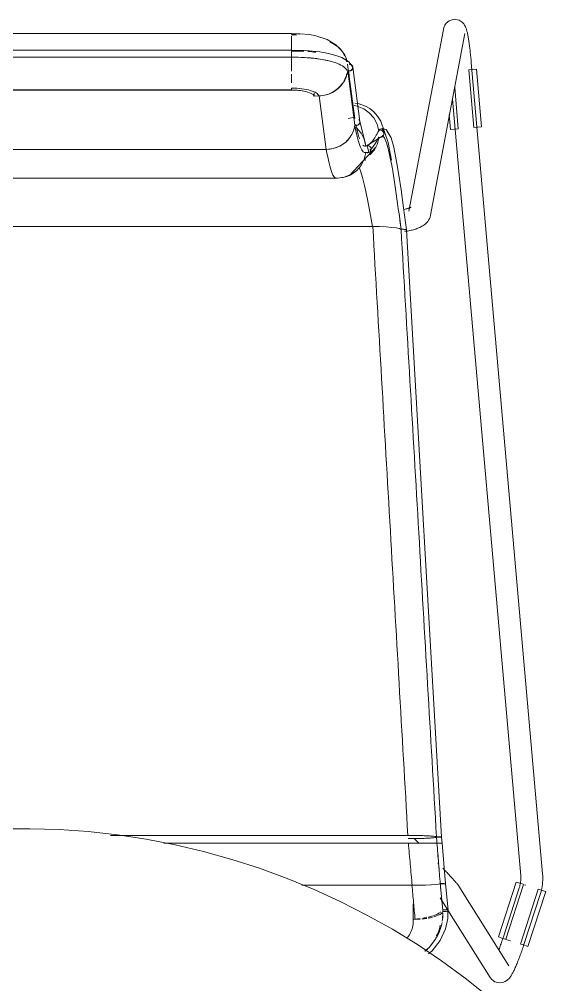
# Model space of a CAD drawing. Header units: millimetres. Extents: x 79795 to 317870, y -36033 to 97293.
# Drawn here: x 158984 to 159271, y 12620 to 13148 of the extents above; entities that cross this region are included whole.
import ezdxf

# ---------------------------------------------------------------- set-up
doc = ezdxf.new("R2010")
doc.units = ezdxf.units.MM
doc.header["$MEASUREMENT"] = 0
doc.layers.add('I-FURN', color=8, linetype='CONTINUOUS', lineweight=9)

msp = doc.modelspace()

# ---------------------------------------------------------------- linework, layer by layer
at = {"layer": 'I-FURN'}
for p, q in [((159218.56, 13147.02), (159221.31, 13147.86)), ((159221.31, 13147.86), (159224.07, 13147.37)), ((159224.07, 13147.37), (159225.73, 13146.33)), ((159215.43, 13142.27), (159196.61, 13042.97)), ((159215.51, 13142.68), (159215.43, 13142.27)), ((159215.65, 13143.2), (159215.51, 13142.68)), ((159215.86, 13143.82), (159215.65, 13143.2)), ((159216.24, 13144.62), (159215.86, 13143.82)), ((159216.99, 13145.7), (159216.24, 13144.62)), ((159218.56, 13147.02), (159216.99, 13145.7)), ((159225.73, 13146.33), (159226.58, 13145.42)), ((159226.58, 13145.42), (159227.06, 13144.72)), ((159227.06, 13144.72), (159227.37, 13144.16)), ((159227.37, 13144.16), (159227.58, 13143.69)), ((159227.58, 13143.69), (159227.75, 13143.26)), ((159227.75, 13143.26), (159227.89, 13142.85)), ((159227.89, 13142.85), (159228.02, 13142.46)), ((159228.02, 13142.46), (159228.13, 13142.06)), ((159228.13, 13142.06), (159228.24, 13141.66)), ((159132.52, 13140.08), (158837.67, 13140.08)), ((159137.04, 13140), (159132.52, 13140.08)), ((159132.52, 13139.91), (159132.52, 13140.08)), ((159132.52, 13140.06), (159132.52, 13139.78)), ((159132.52, 13138.59), (159132.52, 13136.84)), ((159142.25, 13139.48), (159137.04, 13140)), ((159145.74, 13138.83), (159142.25, 13139.48)), ((159151.89, 13136.81), (159145.74, 13138.83)), ((159156.61, 13133.94), (159151.89, 13136.81)), ((159208.4, 13040.74), (159227.22, 13140.03)), ((159228.24, 13141.66), (159228.34, 13141.25)), ((159228.34, 13141.25), (159228.44, 13140.82)), ((159228.44, 13140.82), (159228.54, 13140.38)), ((159228.54, 13140.38), (159228.64, 13139.92)), ((159228.64, 13139.92), (159228.73, 13139.44)), ((159228.73, 13139.44), (159228.83, 13138.94)), ((159228.83, 13138.94), (159228.92, 13138.43)), ((159228.92, 13138.43), (159229.02, 13137.9)), ((159229.02, 13137.9), (159229.11, 13137.35)), ((159229.11, 13137.35), (159229.2, 13136.78)), ((159229.2, 13136.78), (159229.29, 13136.19)), ((159132.52, 13136.56), (159132.52, 13133.98)), ((159132.52, 13130.8), (159132.52, 13133.82)), ((159132.52, 13133.81), (159132.52, 13130.8)), ((159158.59, 13132.1), (159156.61, 13133.94)), ((159160.26, 13130.03), (159158.59, 13132.1)), ((159229.29, 13136.19), (159229.39, 13135.59)), ((159229.39, 13135.59), (159229.48, 13134.97)), ((159229.48, 13134.97), (159229.57, 13134.33)), ((159229.57, 13134.33), (159229.65, 13133.69)), ((159229.65, 13133.69), (159229.74, 13133.02)), ((159229.74, 13133.02), (159229.83, 13132.35)), ((159229.83, 13132.35), (159229.91, 13131.66)), ((159229.91, 13131.66), (159230, 13130.96)), ((159132.52, 13131.04), (158837.67, 13131.04)), ((158837.67, 13127.08), (159132.52, 13127.08)), ((159140.08, 13130.89), (159132.52, 13131.04)), ((159132.52, 13130.97), (159132.52, 13131.04)), ((159132.52, 13131.04), (159132.52, 13127.19)), ((159132.52, 13130.78), (159132.52, 13130.97)), ((159132.52, 13130.47), (159132.52, 13130.78)), ((159132.52, 13130.08), (159132.52, 13130.47)), ((159132.52, 13129.63), (159132.52, 13130.08)), ((159132.52, 13129.14), (159132.52, 13129.63)), ((159132.52, 13128.64), (159132.52, 13129.14)), ((159132.52, 13128.16), (159132.52, 13128.64)), ((159132.52, 13127.74), (159132.52, 13128.16)), ((159132.52, 13127.41), (159132.52, 13127.74)), ((159132.52, 13127.19), (159132.52, 13127.41)), ((159132.52, 13123.3), (159132.52, 13127.11)), ((159132.52, 13127.11), (159132.52, 13123.3)), ((159138.74, 13127), (159132.52, 13127.08)), ((159145.31, 13126.47), (159138.74, 13127)), ((159147.97, 13130.1), (159140.08, 13130.89)), ((159149.32, 13125.88), (159145.31, 13126.47)), ((159152.68, 13129.23), (159147.97, 13130.1)), ((159156.72, 13128.15), (159152.68, 13129.23)), ((159159.89, 13126.96), (159156.72, 13128.15)), ((159163.72, 13124.65), (159159.89, 13126.96)), ((159161.59, 13127.76), (159160.26, 13130.03)), ((159230, 13130.96), (159230.08, 13130.25)), ((159230.08, 13130.25), (159230.16, 13129.53)), ((159230.16, 13129.53), (159230.24, 13128.81)), ((159230.24, 13128.81), (159230.32, 13128.07)), ((159230.32, 13128.07), (159230.4, 13127.33)), ((159230.4, 13127.33), (159230.47, 13126.59)), ((159230.47, 13126.59), (159230.54, 13125.84)), ((159132.52, 13123.1), (159132.52, 13119.54)), ((159153.75, 13124.91), (159149.32, 13125.88)), ((159157.19, 13123.81), (159153.75, 13124.91)), ((159163.13, 13123.33), (159166.98, 13093.64)), ((159165.61, 13122.27), (159163.72, 13124.65)), ((159165.97, 13121.77), (159169.83, 13091.99)), ((159230.54, 13125.84), (159230.61, 13125.09)), ((159230.61, 13125.09), (159230.68, 13124.34)), ((159230.68, 13124.34), (159230.7, 13124.18)), ((159269.64, 12680.86), (159230.7, 13124.18)), ((159132.52, 13117.92), (159132.52, 13116.07)), ((159132.52, 13115.59), (159132.52, 13116.06)), ((159132.52, 13115.55), (159132.52, 13113.09)), ((159167, 13090.09), (159163.15, 13119.79)), ((159163.9, 13117.36), (159163.59, 13119.8)), ((159229.28, 13120.2), (159232.04, 13088.79)), ((159229.4, 13120.21), (159231.47, 13120.4)), ((159231.47, 13120.4), (159233.51, 13120.57)), ((159233.51, 13120.57), (159236.27, 13089.16)), ((159223.59, 13088.05), (159221.62, 13110.53)), ((159132.52, 13109.24), (158837.67, 13109.24)), ((158837.67, 13109.18), (159132.52, 13109.18)), ((159132.52, 13109.18), (159135.56, 13109.07)), ((159135.56, 13109.07), (159138.41, 13108.75)), ((159138.41, 13108.75), (159140.9, 13108.24)), ((159140.9, 13108.24), (159142.88, 13107.57)), ((159142.88, 13107.57), (159144.23, 13106.78)), ((159144.23, 13106.78), (159144.87, 13105.92)), ((159144.87, 13105.92), (159144.87, 13107.59)), ((159144.87, 13105.92), (159147.59, 13105.99)), ((159147.59, 13105.99), (159151.45, 13076.71)), ((159166.63, 13100.7), (159168.37, 13100.32)), ((159168.37, 13100.33), (159166.63, 13100.7)), ((159169.36, 13101.67), (159167.1, 13101.96)), ((159171.89, 13098.93), (159168.37, 13100.33)), ((159172.96, 13100.37), (159169.36, 13101.67)), ((159175.23, 13099.03), (159172.96, 13100.37)), ((159220.41, 13104.16), (159257.69, 12679.81)), ((159166.85, 13094.42), (159163.36, 13093.73)), ((159174.97, 13096.76), (159171.89, 13098.93)), ((159177.45, 13093.93), (159174.97, 13096.76)), ((159177.4, 13097.25), (159175.23, 13099.03)), ((159179.4, 13095.01), (159177.4, 13097.25)), ((159181.21, 13092.19), (159179.4, 13095.01)), ((159218.67, 13095.57), (159219.36, 13087.68)), ((159166.81, 13088.94), (159167, 13090.09)), ((159167.47, 13089.93), (159167.96, 13089.9)), ((159167.96, 13089.9), (159168.46, 13089.97)), ((159168.46, 13089.97), (159168.91, 13090.17)), ((159168.91, 13090.17), (159169.29, 13090.47)), ((159169.59, 13092.67), (159169.29, 13093.06)), ((159169.29, 13090.47), (159169.58, 13090.85)), ((159169.58, 13090.85), (159169.77, 13091.29)), ((159169.78, 13092.23), (159169.59, 13092.67)), ((159169.77, 13091.29), (159169.84, 13091.76)), ((159169.84, 13091.76), (159169.78, 13092.23)), ((159169.81, 13092.07), (159172.78, 13080.46)), ((159179.19, 13090.61), (159177.45, 13093.93)), ((159180.1, 13086.98), (159179.19, 13090.61)), ((159185.2, 13080.47), (159181.21, 13092.19)), ((159236.27, 13089.16), (159234.23, 13088.98)), ((159167.98, 13088.59), (159167.49, 13089.02)), ((159170.49, 13085.72), (159167.98, 13088.59)), ((159172.24, 13082.32), (159170.49, 13085.72)), ((159182.77, 13084.42), (159173.38, 13078.71)), ((159179.71, 13088.99), (159180.1, 13086.98)), ((159180.57, 13087.15), (159180.1, 13086.98)), ((159180.1, 13086.98), (159180.57, 13087.14)), ((159181.92, 13088.2), (159181, 13087.9)), ((159181.06, 13087.19), (159181.56, 13087.11)), ((159181.56, 13087.11), (159181.06, 13087.19)), ((159181.56, 13087.11), (159182.01, 13086.92)), ((159182.01, 13086.92), (159181.56, 13087.11)), ((159184.1, 13087.67), (159181.92, 13088.2)), ((159182.01, 13086.92), (159182.4, 13086.61)), ((159182.4, 13086.61), (159182.01, 13086.92)), ((159182.44, 13083.93), (159182.06, 13083.61)), ((159182.06, 13083.61), (159182.44, 13083.93)), ((159182.4, 13086.61), (159182.7, 13086.21)), ((159182.7, 13086.22), (159182.4, 13086.61)), ((159182.73, 13084.33), (159182.44, 13083.93)), ((159182.44, 13083.93), (159182.73, 13084.33)), ((159182.9, 13085.76), (159182.7, 13086.22)), ((159182.7, 13086.21), (159182.89, 13085.76)), ((159182.91, 13084.79), (159182.73, 13084.33)), ((159182.73, 13084.33), (159182.91, 13084.79)), ((159182.89, 13085.76), (159182.97, 13085.28)), ((159182.97, 13085.28), (159182.9, 13085.76)), ((159182.97, 13085.28), (159182.91, 13084.79)), ((159182.91, 13084.79), (159182.97, 13085.28)), ((159186.87, 13083.03), (159184.1, 13087.67)), ((159221.4, 13087.86), (159219.36, 13087.68)), ((159223.47, 13088.04), (159221.4, 13087.86)), ((159234.23, 13088.98), (159232.16, 13088.8)), ((159158.77, 13078.5), (159161.88, 13080.58)), ((159161.88, 13080.58), (159164.37, 13083.32)), ((159173.14, 13078.61), (159172.24, 13082.32)), ((159172.78, 13080.46), (159173.1, 13078.59)), ((159173.14, 13078.61), (159173.61, 13078.77)), ((159173.61, 13078.77), (159173.14, 13078.61)), ((159173.61, 13078.77), (159174.1, 13078.81)), ((159174.11, 13078.81), (159173.61, 13078.77)), ((159174.65, 13075), (159173.82, 13078.89)), ((159174.1, 13078.81), (159174.59, 13078.73)), ((159174.6, 13078.73), (159174.11, 13078.81)), ((159174.59, 13078.73), (159175.04, 13078.52)), ((159175.05, 13078.53), (159174.6, 13078.73)), ((159179.35, 13079.88), (159177.71, 13076.56)), ((159177.72, 13076.56), (159179.36, 13079.88)), ((159180.15, 13083.49), (159179.35, 13079.88)), ((159179.36, 13079.88), (159180.15, 13083.49)), ((159180.62, 13083.34), (159180.15, 13083.49)), ((159180.15, 13083.49), (159180.62, 13083.34)), ((159181.12, 13083.31), (159180.62, 13083.34)), ((159180.62, 13083.34), (159181.12, 13083.31)), ((159181.61, 13083.4), (159181.12, 13083.31)), ((159181.12, 13083.31), (159181.61, 13083.4)), ((159182.06, 13083.61), (159181.61, 13083.4)), ((159181.61, 13083.4), (159182.06, 13083.61)), ((159187.1, 13070.81), (159185.2, 13080.47)), ((159188.28, 13078.03), (159186.87, 13083.03)), ((159151.45, 13076.71), (158818.74, 13076.71)), ((158818.74, 13076.71), (159151.45, 13076.71)), ((159151.45, 13076.71), (159155.22, 13077.19)), ((159155.22, 13077.19), (159158.77, 13078.5)), ((159178.66, 13078.23), (159164.06, 13062.53)), ((159174.95, 13075.14), (159172.07, 13075.09)), ((159172.24, 13071.39), (159173.14, 13075.1)), ((159173.61, 13074.94), (159173.14, 13075.11)), ((159173.14, 13075.1), (159173.61, 13074.94)), ((159174.1, 13074.91), (159173.61, 13074.94)), ((159173.61, 13074.94), (159174.11, 13074.9)), ((159174.59, 13074.99), (159174.1, 13074.91)), ((159174.11, 13074.9), (159174.6, 13074.99)), ((159175.04, 13075.19), (159174.59, 13074.99)), ((159174.6, 13074.99), (159175.05, 13075.19)), ((159175.04, 13078.52), (159175.43, 13078.21)), ((159175.43, 13075.5), (159175.04, 13075.19)), ((159175.43, 13078.21), (159175.05, 13078.53)), ((159175.05, 13075.19), (159175.43, 13075.5)), ((159177.71, 13076.56), (159175.32, 13073.72)), ((159175.32, 13073.72), (159177.72, 13076.56)), ((159175.43, 13078.21), (159175.72, 13077.81)), ((159175.72, 13077.81), (159175.43, 13078.21)), ((159175.72, 13075.91), (159175.43, 13075.5)), ((159175.43, 13075.5), (159175.72, 13075.91)), ((159175.72, 13077.81), (159175.91, 13077.35)), ((159175.91, 13077.35), (159175.72, 13077.81)), ((159175.91, 13076.37), (159175.72, 13075.91)), ((159175.72, 13075.91), (159175.91, 13076.37)), ((159175.91, 13077.35), (159175.98, 13076.86)), ((159175.98, 13076.86), (159175.91, 13077.35)), ((159175.98, 13076.86), (159175.91, 13076.37)), ((159175.91, 13076.37), (159175.98, 13076.86)), ((159190.08, 13069.01), (159188.28, 13078.03)), ((159170.49, 13068), (159167.98, 13065.13)), ((159167.98, 13065.12), (159170.49, 13067.99)), ((159172.24, 13071.39), (159170.49, 13068)), ((159170.49, 13067.99), (159172.24, 13071.39)), ((159191.12, 13062.7), (159190.08, 13069.01)), ((159165.16, 13063.13), (159160.7, 13061.4)), ((159164.84, 13062.96), (159161.28, 13061.59)), ((159161.28, 13061.59), (159164.85, 13062.95)), ((159167.98, 13065.13), (159164.84, 13062.96)), ((159164.85, 13062.95), (159167.98, 13065.12)), ((159157.49, 13061.11), (158812.7, 13061.11)), ((158812.7, 13061.11), (159157.49, 13061.11)), ((158813.24, 13060.96), (159118.04, 13060.96)), ((159118.04, 13060.96), (159156.95, 13060.96)), ((159160.7, 13061.4), (159156.95, 13060.96)), ((159161.28, 13061.59), (159157.49, 13061.11)), ((159157.49, 13061.11), (159161.28, 13061.59)), ((159164.06, 13062.53), (159162.14, 13061.83)), ((159192.3, 13054.68), (159191.12, 13062.7)), ((159193.65, 13044.75), (159192.3, 13054.68)), ((159194.06, 13044), (159193.57, 13043.9)), ((159195.21, 13032.89), (159193.65, 13044.75)), ((159194.53, 13044.1), (159194.06, 13044)), ((159194.98, 13044.2), (159194.53, 13044.1)), ((159195.4, 13044.31), (159194.98, 13044.2)), ((159195.79, 13044.42), (159195.4, 13044.31)), ((159196.16, 13044.53), (159195.79, 13044.42)), ((159196.5, 13044.63), (159196.16, 13044.53)), ((159196.8, 13044.74), (159196.5, 13044.63)), ((159197.07, 13044.84), (159196.8, 13044.74)), ((159197.3, 13044.94), (159197.07, 13044.84)), ((159197.49, 13045.02), (159197.3, 13044.94)), ((159197.65, 13045.1), (159197.49, 13045.02)), ((159197.73, 13045.15), (159197.65, 13045.1)), ((159197.81, 13045.19), (159197.73, 13045.15)), ((159197.83, 13045.2), (159197.81, 13045.19)), ((159206.35, 13036.78), (159205.83, 13036.26)), ((159206.86, 13037.38), (159206.35, 13036.78)), ((159207.34, 13038.07), (159206.86, 13037.38)), ((159207.78, 13038.86), (159207.34, 13038.07)), ((159208.14, 13039.75), (159207.78, 13038.86)), ((159208.4, 13040.74), (159208.14, 13039.75)), ((159176.79, 13034.61), (158793.39, 13034.61)), ((158793.39, 13034.61), (159176.79, 13034.61)), ((159180.56, 13034.55), (159176.79, 13034.61)), ((159176.87, 13034.61), (159180.56, 13034.55)), ((159184.1, 13034.4), (159180.56, 13034.55)), ((159180.62, 13034.55), (159184.1, 13034.4)), ((159187.2, 13034.16), (159184.1, 13034.4)), ((159184.14, 13034.4), (159187.2, 13034.16)), ((159189.69, 13033.85), (159187.2, 13034.16)), ((159187.23, 13034.16), (159189.7, 13033.85)), ((159191.44, 13033.48), (159189.69, 13033.85)), ((159189.7, 13033.85), (159191.44, 13033.48)), ((159192.34, 13033.08), (159191.44, 13033.48)), ((159191.44, 13033.48), (159192.34, 13033.08)), ((159192.81, 13033.1), (159192.34, 13033.08)), ((159192.34, 13033.08), (159192.82, 13033.1)), ((159193.31, 13033.1), (159192.81, 13033.1)), ((159192.82, 13033.1), (159193.31, 13033.1)), ((159193.8, 13033.1), (159193.31, 13033.1)), ((159193.31, 13033.1), (159193.81, 13033.1)), ((159194.26, 13033.07), (159193.8, 13033.1)), ((159193.81, 13033.1), (159194.26, 13033.07)), ((159194.64, 13033.04), (159194.26, 13033.07)), ((159194.26, 13033.07), (159194.65, 13033.04)), ((159194.29, 13032.71), (159194.67, 13032.75)), ((159194.68, 13032.75), (159194.3, 13032.71)), ((159195.11, 13031.99), (159194.4, 13031.87)), ((159194.94, 13033), (159194.64, 13033.04)), ((159194.65, 13033.04), (159194.95, 13033)), ((159194.67, 13032.75), (159194.96, 13032.79)), ((159194.97, 13032.79), (159194.68, 13032.75)), ((159195.8, 13032.11), (159195.11, 13031.99)), ((159195.15, 13032.84), (159195.21, 13032.89)), ((159195.21, 13032.89), (159195.15, 13032.84)), ((159195.21, 13032.89), (159214.5, 12700.98)), ((159196.48, 13032.25), (159195.8, 13032.11)), ((159197.15, 13032.39), (159196.48, 13032.25)), ((159197.8, 13032.54), (159197.15, 13032.39)), ((159198.45, 13032.7), (159197.8, 13032.54)), ((159199.08, 13032.88), (159198.45, 13032.7)), ((159199.69, 13033.06), (159199.08, 13032.88)), ((159200.3, 13033.25), (159199.69, 13033.06)), ((159200.89, 13033.46), (159200.3, 13033.25)), ((159201.47, 13033.68), (159200.89, 13033.46)), ((159202.04, 13033.91), (159201.47, 13033.68)), ((159202.6, 13034.17), (159202.04, 13033.91)), ((159203.15, 13034.44), (159202.6, 13034.17)), ((159203.69, 13034.73), (159203.15, 13034.44)), ((159204.23, 13035.05), (159203.69, 13034.73)), ((159204.77, 13035.41), (159204.23, 13035.05)), ((159205.3, 13035.81), (159204.77, 13035.41)), ((159205.83, 13036.26), (159205.3, 13035.81)), ((158989.41, 12705.55), (158973.41, 12705.4)), ((159005.4, 12705.06), (158989.41, 12705.55)), ((159021.36, 12703.93), (159005.4, 12705.06)), ((159037.26, 12702.16), (159021.36, 12703.93)), ((159196.04, 12701.88), (159033.45, 12701.88)), ((159033.45, 12701.88), (159196.04, 12701.88)), ((159053.08, 12699.75), (159037.26, 12702.16)), ((159068.79, 12696.72), (159053.08, 12699.75)), ((159199.83, 12701.85), (159196.04, 12701.88)), ((159196.16, 12700.09), (159199.84, 12700.12)), ((159202.11, 12697.57), (159199.53, 12700.24)), ((159203.39, 12701.77), (159199.83, 12701.85)), ((159199.84, 12700.12), (159203.39, 12700.2)), ((159206.52, 12701.65), (159203.39, 12701.77)), ((159203.39, 12700.2), (159206.51, 12700.32)), ((159206.51, 12700.32), (159209, 12700.48)), ((159209.03, 12701.49), (159206.52, 12701.65)), ((159209, 12700.48), (159210.75, 12700.67)), ((159210.77, 12701.29), (159209.03, 12701.49)), ((159210.75, 12700.67), (159211.66, 12700.88)), ((159211.66, 12701.08), (159210.77, 12701.29)), ((159212.13, 12701.09), (159211.66, 12701.08)), ((159211.66, 12700.88), (159212.13, 12700.88)), ((159212.63, 12701.09), (159212.13, 12701.09)), ((159212.13, 12700.88), (159212.62, 12700.87)), ((159212.62, 12700.87), (159213.11, 12700.88)), ((159213.12, 12701.09), (159212.63, 12701.09)), ((159213.11, 12700.88), (159213.56, 12700.89)), ((159213.57, 12701.08), (159213.12, 12701.09)), ((159213.56, 12700.89), (159213.95, 12700.91)), ((159213.95, 12701.06), (159213.57, 12701.08)), ((159214.25, 12701.04), (159213.95, 12701.06)), ((159213.95, 12700.91), (159214.24, 12700.93)), ((159214.24, 12700.93), (159214.43, 12700.96)), ((159214.43, 12701.01), (159214.25, 12701.04)), ((159214.5, 12700.98), (159214.43, 12701.01)), ((159214.43, 12700.96), (159214.5, 12700.98)), ((159214.77, 12697.63), (159214.5, 12700.98)), ((159196.31, 12697.56), (159062.67, 12697.56)), ((159062.67, 12697.56), (159196.31, 12697.56)), ((159084.36, 12693.06), (159068.79, 12696.72)), ((159200.1, 12697.56), (159196.31, 12697.56)), ((159196.31, 12697.56), (159200.1, 12697.56)), ((159200.1, 12697.69), (159203.66, 12697.68)), ((159203.66, 12697.68), (159200.1, 12697.69)), ((159203.66, 12697.57), (159200.1, 12697.56)), ((159200.1, 12697.56), (159203.67, 12697.57)), ((159206.79, 12697.58), (159203.67, 12697.57)), ((159203.67, 12697.57), (159206.8, 12697.58)), ((159206.78, 12697.67), (159209.28, 12697.66)), ((159209.28, 12697.66), (159206.78, 12697.67)), ((159209.3, 12697.59), (159206.8, 12697.58)), ((159206.8, 12697.58), (159209.3, 12697.59)), ((159209.28, 12697.66), (159211.03, 12697.65)), ((159211.03, 12697.65), (159209.28, 12697.66)), ((159211.04, 12697.6), (159209.3, 12697.59)), ((159209.3, 12697.59), (159211.05, 12697.6)), ((159211.93, 12697.62), (159211.04, 12697.6)), ((159211.05, 12697.6), (159211.94, 12697.62)), ((159211.93, 12697.63), (159212.4, 12697.63)), ((159212.4, 12697.63), (159211.93, 12697.63)), ((159212.4, 12697.62), (159211.93, 12697.62)), ((159211.94, 12697.62), (159212.41, 12697.62)), ((159212.4, 12697.63), (159212.89, 12697.63)), ((159212.9, 12697.63), (159212.4, 12697.63)), ((159212.9, 12697.62), (159212.4, 12697.62)), ((159212.41, 12697.62), (159212.9, 12697.62)), ((159212.89, 12697.63), (159213.38, 12697.63)), ((159213.39, 12697.63), (159212.9, 12697.63)), ((159213.39, 12697.62), (159212.9, 12697.62)), ((159212.9, 12697.62), (159213.39, 12697.62)), ((159213.38, 12697.63), (159213.84, 12697.63)), ((159213.84, 12697.63), (159213.39, 12697.63)), ((159213.84, 12697.62), (159213.39, 12697.62)), ((159213.39, 12697.62), (159213.85, 12697.62)), ((159213.84, 12697.63), (159214.22, 12697.63)), ((159214.22, 12697.63), (159213.84, 12697.63)), ((159214.22, 12697.62), (159213.84, 12697.62)), ((159213.85, 12697.62), (159214.23, 12697.62)), ((159214.22, 12697.63), (159214.51, 12697.63)), ((159214.52, 12697.63), (159214.22, 12697.63)), ((159214.52, 12697.62), (159214.22, 12697.62)), ((159214.23, 12697.62), (159214.52, 12697.62)), ((159214.51, 12697.63), (159214.7, 12697.63)), ((159214.71, 12697.63), (159214.52, 12697.63)), ((159214.7, 12697.62), (159214.52, 12697.62)), ((159214.52, 12697.62), (159214.71, 12697.62)), ((159214.7, 12697.63), (159214.77, 12697.63)), ((159214.77, 12697.63), (159214.7, 12697.62)), ((159214.71, 12697.62), (159214.77, 12697.63)), ((159214.77, 12697.63), (159214.71, 12697.63)), ((159214.77, 12697.63), (159216.6, 12675.42)), ((159099.78, 12688.78), (159084.36, 12693.06)), ((159115.01, 12683.89), (159099.78, 12688.78)), ((159130.04, 12678.39), (159115.01, 12683.89)), ((159212.87, 12686.38), (159212.39, 12686.89)), ((159215.68, 12683.41), (159215.23, 12683.9)), ((159216.13, 12682.93), (159215.68, 12683.41)), ((159216.57, 12682.46), (159216.13, 12682.93)), ((159144.83, 12672.3), (159130.04, 12678.39)), ((159217, 12682), (159216.57, 12682.46)), ((159217.43, 12681.55), (159217, 12682)), ((159217.84, 12681.1), (159217.43, 12681.55)), ((159218.24, 12680.67), (159217.84, 12681.1)), ((159218.63, 12680.24), (159218.24, 12680.67)), ((159219.02, 12679.83), (159218.63, 12680.24)), ((159219.38, 12679.43), (159219.02, 12679.83)), ((159219.74, 12679.04), (159219.38, 12679.43)), ((159220.08, 12678.66), (159219.74, 12679.04)), ((159220.41, 12678.3), (159220.08, 12678.66)), ((159220.73, 12677.94), (159220.41, 12678.3)), ((159221.03, 12677.61), (159220.73, 12677.94)), ((159221.32, 12677.29), (159221.03, 12677.61)), ((159257.69, 12679.81), (159257.74, 12679.15)), ((159257.75, 12677.83), (159257.71, 12677.16)), ((159257.74, 12679.15), (159257.75, 12678.49)), ((159257.75, 12678.49), (159257.75, 12677.83)), ((159269.65, 12680.82), (159269.64, 12680.86)), ((159269.72, 12679.68), (159269.65, 12680.82)), ((159269.75, 12678.53), (159269.72, 12679.68)), ((159269.74, 12677.39), (159269.75, 12678.53)), ((159138.14, 12674.59), (159198.25, 12674.59)), ((159198.25, 12674.59), (159138.14, 12674.59)), ((159198.25, 12674.59), (159202.01, 12674.62)), ((159202.01, 12674.62), (159198.37, 12674.59)), ((159202.11, 12674.62), (159205.55, 12674.69)), ((159205.55, 12674.69), (159202.11, 12674.62)), ((159205.55, 12674.69), (159208.65, 12674.81)), ((159208.65, 12674.81), (159205.61, 12674.7)), ((159208.65, 12674.81), (159211.12, 12674.96)), ((159211.13, 12674.96), (159208.69, 12674.81)), ((159211.12, 12674.96), (159212.86, 12675.14)), ((159212.86, 12675.14), (159211.14, 12674.96)), ((159212.86, 12675.14), (159213.75, 12675.33)), ((159213.75, 12675.33), (159212.86, 12675.14)), ((159213.75, 12675.33), (159214.22, 12675.32)), ((159214.22, 12675.32), (159213.75, 12675.33)), ((159214.24, 12675.53), (159213.76, 12675.52)), ((159213.76, 12675.52), (159214.23, 12675.53)), ((159214.22, 12675.32), (159214.72, 12675.32)), ((159214.71, 12675.32), (159214.22, 12675.32)), ((159214.23, 12675.53), (159214.73, 12675.53)), ((159214.73, 12675.53), (159214.24, 12675.53)), ((159215.21, 12675.33), (159214.71, 12675.32)), ((159214.72, 12675.32), (159215.21, 12675.33)), ((159215.22, 12675.52), (159214.73, 12675.53)), ((159214.73, 12675.53), (159215.22, 12675.52)), ((159215.21, 12675.33), (159215.66, 12675.34)), ((159215.66, 12675.34), (159215.21, 12675.33)), ((159215.68, 12675.51), (159215.22, 12675.52)), ((159215.22, 12675.52), (159215.67, 12675.51)), ((159215.66, 12675.34), (159216.05, 12675.35)), ((159216.04, 12675.35), (159215.66, 12675.34)), ((159216.34, 12675.37), (159216.04, 12675.35)), ((159216.05, 12675.5), (159216.35, 12675.47)), ((159216.05, 12675.35), (159216.34, 12675.37)), ((159216.35, 12675.47), (159216.06, 12675.5)), ((159216.34, 12675.37), (159216.53, 12675.4)), ((159216.54, 12675.45), (159216.35, 12675.47)), ((159216.35, 12675.47), (159216.53, 12675.45)), ((159216.53, 12675.45), (159216.6, 12675.42)), ((159216.53, 12675.4), (159216.6, 12675.42)), ((159216.6, 12675.42), (159216.53, 12675.4)), ((159216.6, 12675.42), (159216.54, 12675.45)), ((159216.6, 12675.42), (159218.02, 12660.93)), ((159221.59, 12676.98), (159221.32, 12677.29)), ((159221.85, 12676.68), (159221.59, 12676.98)), ((159222.09, 12676.4), (159221.85, 12676.68)), ((159222.32, 12676.14), (159222.09, 12676.4)), ((159222.53, 12675.88), (159222.32, 12676.14)), ((159222.74, 12675.64), (159222.53, 12675.88)), ((159222.92, 12675.41), (159222.74, 12675.64)), ((159223.1, 12675.19), (159222.92, 12675.41)), ((159223.28, 12674.97), (159223.1, 12675.19)), ((159223.45, 12674.74), (159223.28, 12674.97)), ((159223.64, 12674.48), (159223.45, 12674.74)), ((159223.85, 12674.16), (159223.64, 12674.48)), ((159251.16, 12630.57), (159223.85, 12674.16)), ((159255.2, 12676.39), (159245.51, 12646.39)), ((159256.95, 12673.25), (159248.23, 12646.43)), ((159249.56, 12645.08), (159259.25, 12675.09)), ((159255.2, 12676.39), (159257.15, 12675.76)), ((159257.14, 12673.91), (159256.95, 12673.27)), ((159256.95, 12673.27), (159256.95, 12673.25)), ((159257.31, 12674.55), (159257.14, 12673.91)), ((159257.15, 12675.76), (159259.13, 12675.13)), ((159257.45, 12675.2), (159257.31, 12674.55)), ((159257.56, 12675.85), (159257.45, 12675.2)), ((159257.65, 12676.51), (159257.56, 12675.85)), ((159267.31, 12672.48), (159257.63, 12642.48)), ((159257.71, 12677.16), (159257.65, 12676.51)), ((159259.85, 12674.89), (159260.51, 12674.68)), ((159267.43, 12672.44), (159269.4, 12671.81)), ((159268.98, 12671.74), (159269.22, 12672.86)), ((159269.22, 12672.86), (159269.42, 12673.98)), ((159269.42, 12673.98), (159269.57, 12675.12)), ((159269.57, 12675.12), (159269.68, 12676.25)), ((159269.68, 12676.25), (159269.74, 12677.39)), ((159159.37, 12665.61), (159144.83, 12672.3)), ((159213.68, 12667.79), (159217.72, 12661.34)), ((159259.65, 12642.73), (159268.36, 12669.54)), ((159271.36, 12671.18), (159261.67, 12641.17)), ((159268.36, 12669.54), (159268.69, 12670.64)), ((159268.69, 12670.64), (159268.98, 12671.74)), ((159269.4, 12671.81), (159271.36, 12671.18)), ((159173.62, 12658.36), (159159.37, 12665.61)), ((159198.96, 12654.8), (159198.96, 12664.55)), ((159217.81, 12656.37), (159217.9, 12661.83)), ((159187.58, 12650.54), (159173.62, 12658.36)), ((159217.95, 12660.97), (159240.99, 12624.2)), ((159199.95, 12656.04), (159198.9, 12656.04)), ((159216.6, 12650.72), (159217.81, 12656.37)), ((159201.21, 12642.16), (159187.58, 12650.54)), ((159211.12, 12645.11), (159213.03, 12648.8)), ((159213.7, 12644.4), (159216.6, 12650.72)), ((159247.47, 12645.76), (159245.51, 12646.39)), ((159247.9, 12645.41), (159248.13, 12646.11)), ((159248.13, 12646.11), (159248.23, 12646.43)), ((159214.5, 12633.25), (159201.21, 12642.16)), ((159207.63, 12640.54), (159211.12, 12645.11)), ((159209.36, 12638.87), (159213.7, 12644.4)), ((159246.03, 12640.08), (159246.26, 12640.72)), ((159246.26, 12640.72), (159246.5, 12641.36)), ((159246.5, 12641.36), (159246.73, 12642.02)), ((159246.73, 12642.02), (159246.97, 12642.69)), ((159246.97, 12642.69), (159247.2, 12643.36)), ((159247.2, 12643.36), (159247.44, 12644.04)), ((159247.44, 12644.04), (159247.67, 12644.72)), ((159249.44, 12645.12), (159247.47, 12645.76)), ((159247.67, 12644.72), (159247.9, 12645.41)), ((159249.65, 12645.05), (159252.13, 12644.25)), ((159259.72, 12641.8), (159257.74, 12642.44)), ((159258.76, 12640.06), (159259.01, 12640.79)), ((159259.01, 12640.79), (159259.25, 12641.53)), ((159259.25, 12641.53), (159259.5, 12642.27)), ((159259.5, 12642.27), (159259.65, 12642.73)), ((159261.67, 12641.17), (159259.72, 12641.8)), ((159205.28, 12638.58), (159207.63, 12640.54)), ((159207.31, 12637.23), (159209.36, 12638.87)), ((159245.79, 12639.46), (159246.03, 12640.08)), ((159256.98, 12635.12), (159257.24, 12635.8)), ((159257.24, 12635.8), (159257.49, 12636.49)), ((159257.49, 12636.49), (159257.75, 12637.19)), ((159257.75, 12637.19), (159258, 12637.89)), ((159258, 12637.89), (159258.25, 12638.61)), ((159258.25, 12638.61), (159258.51, 12639.33)), ((159258.51, 12639.33), (159258.76, 12640.06)), ((159227.42, 12623.81), (159214.5, 12633.25)), ((159254.75, 12629.65), (159254.99, 12630.19)), ((159254.99, 12630.19), (159255.23, 12630.75)), ((159255.23, 12630.75), (159255.48, 12631.33)), ((159255.48, 12631.33), (159255.72, 12631.93)), ((159255.72, 12631.93), (159255.97, 12632.54)), ((159255.97, 12632.54), (159256.22, 12633.16)), ((159256.22, 12633.16), (159256.47, 12633.8)), ((159256.47, 12633.8), (159256.73, 12634.46)), ((159256.73, 12634.46), (159256.98, 12635.12)), ((159252.16, 12624.73), (159252.42, 12625.12)), ((159252.42, 12625.12), (159252.66, 12625.51)), ((159252.66, 12625.51), (159252.89, 12625.91)), ((159252.89, 12625.91), (159253.12, 12626.32)), ((159253.12, 12626.32), (159253.35, 12626.75)), ((159253.35, 12626.75), (159253.58, 12627.19)), ((159253.58, 12627.19), (159253.81, 12627.64)), ((159253.81, 12627.64), (159254.04, 12628.12)), ((159254.04, 12628.12), (159254.27, 12628.61)), ((159254.27, 12628.61), (159254.51, 12629.12)), ((159254.51, 12629.12), (159254.75, 12629.65)), ((159239.95, 12613.87), (159227.42, 12623.81)), ((159241.88, 12623.08), (159240.99, 12624.2)), ((159241.88, 12623.08), (159243.61, 12621.86)), ((159243.61, 12621.86), (159245.84, 12621.27)), ((159245.84, 12621.27), (159247.81, 12621.44)), ((159247.81, 12621.44), (159249.19, 12621.96)), ((159249.19, 12621.96), (159250.11, 12622.53)), ((159250.11, 12622.53), (159250.74, 12623.05)), ((159250.74, 12623.05), (159251.2, 12623.51)), ((159251.2, 12623.51), (159251.57, 12623.94)), ((159251.57, 12623.94), (159251.88, 12624.34)), ((159251.88, 12624.34), (159252.16, 12624.73))]:
    msp.add_line(p, q, dxfattribs=at)
for centre, major_axis, ratio, start_param, end_param in [((159132.52, 13135.8), (-12.4, 0), 0.287441, 4.492176, 4.712389), ((159132.52, 13124.33), (0, -15.75), 0.000004, 0.290246, 0.472486), ((159151.32, 13091.78), (-15.78, 0), 0.955139, 2.787556, 3.029056), ((159167.88, 13091.76), (-1.96, 0), 0.955139, 1.359855, 3.903556), ((159151.32, 13091.78), (-15.78, 0), 0.955139, 2.545839, 2.787386), ((159151.32, 13091.78), (-15.78, 0), 0.955139, 1.579038, 2.545717)]:
    msp.add_ellipse(centre, major_axis=major_axis, ratio=ratio, start_param=start_param, end_param=end_param, dxfattribs=at)
for points in [[(159132.52, 13139.99), (159134.1, 13139.99), (159135.6, 13139.92), (159137.03, 13139.78)], [(159132.52, 13130.51), (159134.74, 13130.55), (159136.94, 13130.51), (159139.12, 13130.4)], [(159141.33, 13130.27), (159142.8, 13130.16), (159144.26, 13130.01), (159145.67, 13129.83)], [(159162.07, 13126.67), (159162.32, 13126.02), (159162.48, 13125.34), (159162.63, 13124.65)], [(159157.36, 13123.75), (159158.82, 13123.18), (159161.29, 13121.91), (159162.6, 13120.51), (159162.95, 13119.78)], [(159147.59, 13105.99), (159148.88, 13106.03), (159151.38, 13106.39), (159154.99, 13107.8), (159158.13, 13109.99), (159160.66, 13112.83), (159162.42, 13116.17), (159163, 13118.55), (159163.15, 13119.79)], [(159162.02, 13116.08), (159161.78, 13115.47), (159161.5, 13114.86), (159161.17, 13114.27)], [(159162.69, 13118.27), (159162.53, 13117.57), (159162.33, 13116.87), (159162.07, 13116.19)], [(159132.52, 13110.3), (159134.41, 13110.28), (159138.15, 13110.01), (159142.95, 13109.05), (159146.27, 13107.66), (159147.21, 13106.56), (159147.34, 13106)], [(159140.9, 13108.29), (159138.84, 13108.84), (159136.13, 13109.12), (159133.36, 13109.21)], [(159167.62, 13090.3), (159168.28, 13087.17), (159168.94, 13084.26), (159169.6, 13082.53)], [(159171.5, 13079.03), (159172.05, 13078.46), (159172.59, 13078.32), (159173.14, 13078.61)], [(159172.58, 13072.04), (159172.63, 13071.58), (159172.69, 13071.11), (159172.74, 13070.64)], [(159156.95, 13060.96), (159157.13, 13060.96), (159157.31, 13061.01), (159157.49, 13061.11)], [(159191.14, 13042.45), (159191.54, 13039.35), (159191.93, 13036.22), (159192.33, 13033.09)], [(159176.87, 13034.61), (159180.07, 12979.25), (159183.26, 12923.83), (159186.46, 12868.37)], [(159211.66, 12701.08), (159208.44, 12756.49), (159202, 12867.25), (159195.56, 12977.85), (159192.34, 13033.08)], [(159186.46, 12868.37), (159189.65, 12812.91), (159192.85, 12757.4), (159196.04, 12701.88)], [(159211.66, 12701.08), (159211.71, 12700.51), (159211.8, 12699.35), (159211.89, 12698.2), (159211.93, 12697.62)], [(159211.66, 12700.88), (159211.7, 12700.34), (159211.79, 12699.26), (159211.88, 12698.17), (159211.93, 12697.63)], [(159196.31, 12697.56), (159196.65, 12693.73), (159197, 12689.9), (159197.34, 12686.07)], [(159213.75, 12675.33), (159213.45, 12679.04), (159212.84, 12686.46), (159212.24, 12693.9), (159211.94, 12697.62)], [(159197.34, 12686.07), (159197.68, 12682.24), (159198.03, 12678.42), (159198.37, 12674.59)], [(159198.25, 12674.59), (159198.56, 12671.46), (159199.15, 12665.21), (159199.69, 12659.07), (159199.95, 12656.04)], [(159213.75, 12675.33), (159213.99, 12672.81), (159214.47, 12667.77), (159214.95, 12662.82), (159215.19, 12660.38)], [(159213.78, 12675.33), (159214.01, 12673.02), (159214.24, 12670.71), (159214.47, 12668.43)], [(159206.31, 12656.51), (159205.45, 12656.39), (159204.58, 12656.27), (159203.67, 12656.21)], [(159204.47, 12656.72), (159205.16, 12656.84), (159205.81, 12656.97), (159206.48, 12657.11)], [(159207.14, 12657.26), (159208.06, 12657.47), (159209, 12657.7), (159209.85, 12657.95)], [(159209.54, 12657.14), (159208.79, 12656.95), (159207.99, 12656.79), (159207.15, 12656.64)], [(159210.18, 12658.1), (159210.99, 12658.37), (159211.8, 12658.65), (159212.36, 12658.95)], [(159212.19, 12658.01), (159211.6, 12657.76), (159210.94, 12657.53), (159210.2, 12657.32)], [(159212.6, 12659.06), (159213.24, 12659.38), (159213.63, 12659.7), (159213.96, 12660.02)], [(159215.15, 12658.84), (159215.14, 12657.58), (159215.04, 12656.32), (159214.86, 12655.08)], [(159214.96, 12656.87), (159215.07, 12657.75), (159215.08, 12658.65), (159215.08, 12659.55)], [(159198.9, 12656.05), (159198.95, 12655.54), (159198.97, 12655.03), (159198.96, 12654.52)], [(159202.73, 12656.14), (159201.82, 12656.08), (159200.9, 12656.05), (159199.95, 12656.04)], [(159201.37, 12656.28), (159201.84, 12656.33), (159202.31, 12656.39), (159202.78, 12656.46)], [(159206.69, 12639.71), (159206.26, 12639.3), (159205.81, 12638.91), (159205.34, 12638.53)]]:
    msp.add_open_spline(points, degree=3, dxfattribs=at)
for points, knots in [([(159157.22, 13133.21), (159156.5, 13133.74), (159155.24, 13134.46), (159153.91, 13135.09), (159153.4, 13135.29)], [0.5455526, 0.5455526, 0.5455526, 0.5455526, 0.6666667, 0.739481, 0.739481, 0.739481, 0.739481]), ([(159162.92, 13124.54), (159162.76, 13125.27), (159162.2, 13127.15), (159160.65, 13129.98), (159158.98, 13131.81), (159158.02, 13132.59)], [0.0634811, 0.0634811, 0.0634811, 0.0634811, 0.1666667, 0.3333333, 0.5, 0.5, 0.5, 0.5]), ([(159132.52, 13127.11), (159134.87, 13127.15), (159139.52, 13127.08), (159146.36, 13126.45), (159152.47, 13125.36), (159155.69, 13124.35), (159157.18, 13123.81)], [0.0000052, 0.0000052, 0.0000052, 0.0000052, 0.1666667, 0.3333333, 0.5, 0.6602535, 0.6602535, 0.6602535, 0.6602535]), ([(159163.91, 13123.36), (159164.08, 13123.35), (159164.37, 13123.31), (159164.75, 13123.17), (159165.17, 13122.91), (159165.62, 13122.39), (159165.87, 13121.53), (159165.65, 13120.74), (159165.25, 13120.21), (159164.87, 13119.89), (159164.56, 13119.75), (159164.4, 13119.7)], [-0.875, -0.875, -0.875, -0.875, -0.8125, -0.765625, -0.71875, -0.625, -0.5, -0.375, -0.3125, -0.25, -0.1875, -0.1875, -0.1875, -0.1875]), ([(159164.01, 13119.61), (159164.15, 13119.61), (159164.37, 13119.64), (159164.66, 13119.72), (159164.93, 13119.83), (159165.25, 13120.03), (159165.57, 13120.34), (159165.8, 13120.71), (159165.94, 13121.06), (159165.98, 13121.38), (159165.99, 13121.65), (159165.95, 13121.91), (159165.88, 13122.16), (159165.77, 13122.41), (159165.58, 13122.71), (159165.25, 13123.02), (159164.85, 13123.23), (159164.5, 13123.33), (159164.24, 13123.37), (159164.08, 13123.38), (159164.01, 13123.38)], [0.1111111, 0.1111111, 0.1111111, 0.1111111, 0.1666667, 0.1944444, 0.2222222, 0.2777778, 0.3333333, 0.3888889, 0.4444444, 0.4791667, 0.5138889, 0.5486111, 0.5833333, 0.6180556, 0.6527778, 0.7222222, 0.7916667, 0.8263889, 0.8611111, 0.8888889, 0.8888889, 0.8888889, 0.8888889]), ([(159160.32, 13112.91), (159158.88, 13110.86), (159155.94, 13108.35), (159152.37, 13106.78), (159151.12, 13106.54)], [-0.6666667, -0.6666667, -0.6666667, -0.6666667, -0.3333333, -0.1666667, -0.1666667, -0.1666667, -0.1666667]), ([(159167.28, 13088.58), (159168.21, 13083.85), (159170.16, 13076.43), (159172.11, 13074.56), (159173.14, 13075.11)], [0.0467106, 0.0467106, 0.0467106, 0.0467106, 0.5, 1, 1, 1, 1]), ([(159173.82, 13078.89), (159174.75, 13079.36), (159176.84, 13081.15), (159178.94, 13084.58), (159180.1, 13086.98)], [0.0974617, 0.0974617, 0.0974617, 0.0974617, 0.5, 1, 1, 1, 1]), ([(159180.1, 13086.98), (159181.12, 13088.54), (159182.38, 13088.31), (159183.63, 13085.4), (159183.87, 13084.77)], [0, 0, 0, 0, 0.25, 0.3070827, 0.3070827, 0.3070827, 0.3070827]), ([(159181.98, 13084.38), (159182.38, 13084.18), (159183.81, 13082.58), (159186.24, 13074.28), (159189.29, 13055.84), (159191.33, 13040.63), (159192.34, 13033.08)], [0.1500589, 0.1500589, 0.1500589, 0.1500589, 0.25, 0.5, 0.75, 1, 1, 1, 1]), ([(159175.27, 13076.36), (159175.72, 13076.76), (159177.35, 13078.43), (159178.98, 13081.09), (159180.15, 13083.49)], [0.3036932, 0.3036932, 0.3036932, 0.3036932, 0.5, 1, 1, 1, 1]), ([(159151.45, 13076.71), (159152.46, 13070.98), (159154.29, 13063.34), (159156.12, 13060.96), (159156.95, 13060.96)], [0, 0, 0, 0, 0.5, 0.9107153, 0.9107153, 0.9107153, 0.9107153]), ([(159169.49, 13066.88), (159169.98, 13065.74), (159171.44, 13061.49), (159173.87, 13050.78), (159175.82, 13040), (159176.79, 13034.61)], [0.375, 0.375, 0.375, 0.375, 0.5, 0.75, 1, 1, 1, 1]), ([(159196.04, 12701.88), (159197.32, 12701.88), (159199.87, 12701.86), (159203.47, 12701.78), (159206.64, 12701.66), (159210, 12701.44), (159211.39, 12701.23), (159211.66, 12701.08)], [-1, -1, -1, -1, -0.833333, -0.666667, -0.5, -0.333333, 0, 0, 0, 0]), ([(159211.66, 12700.88), (159211.37, 12700.74), (159209.97, 12700.53), (159206.62, 12700.31), (159203.47, 12700.19), (159199.91, 12700.11), (159197.4, 12700.09), (159196.16, 12700.09)], [-1, -1, -1, -1, -0.6666667, -0.5, -0.3333333, -0.1666667, -0.003964, -0.003964, -0.003964, -0.003964]), ([(159211.66, 12701.08), (159211.89, 12701.09), (159212.38, 12701.1), (159213.01, 12701.09), (159213.47, 12701.08), (159213.89, 12701.07), (159214.34, 12701.04), (159214.5, 12701), (159214.5, 12700.98)], [-1, -1, -1, -1, -0.90625, -0.8125, -0.765625, -0.71875, -0.625, -0.501507, -0.501507, -0.501507, -0.501507]), ([(159214.5, 12700.98), (159214.5, 12700.97), (159214.36, 12700.94), (159213.97, 12700.91), (159213.58, 12700.89), (159213.12, 12700.88), (159212.63, 12700.87), (159212.12, 12700.87), (159211.81, 12700.88), (159211.66, 12700.88)], [-0.5, -0.5, -0.5, -0.5, -0.375, -0.3125, -0.25, -0.1875, -0.125, -0.0625, 0, 0, 0, 0]), ([(159213.22, 12682.05), (159213.1, 12683.55), (159212.66, 12688.74), (159212.23, 12693.94), (159211.93, 12697.63)], [0.2955287, 0.2955287, 0.2955287, 0.2955287, 0.5, 1, 1, 1, 1]), ([(159215.19, 12660.38), (159215.04, 12659.98), (159214.48, 12659.24), (159213.35, 12658.54), (159212.67, 12658.22)], [0, 0, 0, 0, 0.1666667, 0.3309695, 0.3309695, 0.3309695, 0.3309695]), ([(159215.08, 12661.11), (159215.31, 12661.1), (159215.79, 12661.11), (159216.55, 12661.19), (159217.21, 12661.34), (159217.65, 12661.52), (159217.8, 12661.64), (159217.84, 12661.68)], [-1, -1, -1, -1, -0.90625, -0.8125, -0.71875, -0.625, -0.5625, -0.5625, -0.5625, -0.5625]), ([(159217.97, 12660.78), (159217.96, 12660.76), (159217.91, 12660.71), (159217.81, 12660.64), (159217.61, 12660.54), (159217.29, 12660.44), (159216.9, 12660.36), (159216.54, 12660.33), (159216.17, 12660.31), (159215.72, 12660.32), (159215.36, 12660.35), (159215.19, 12660.38)], [0.5555556, 0.5555556, 0.5555556, 0.5555556, 0.5833333, 0.6180556, 0.6527778, 0.7222222, 0.7916667, 0.8263889, 0.8611111, 0.9305556, 1, 1, 1, 1]), ([(159198.9, 12656.04), (159199.12, 12653.66), (159198.49, 12650.05), (159196.56, 12647.06), (159195.79, 12646.15)], [0, 0, 0, 0, 0.3333333, 0.5, 0.5, 0.5, 0.5]), ([(159214.71, 12654.32), (159214.28, 12652.02), (159213.25, 12648.76), (159211.52, 12645.84), (159210.94, 12644.97)], [0.1634809, 0.1634809, 0.1634809, 0.1634809, 0.3333333, 0.408557, 0.408557, 0.408557, 0.408557]), ([(159211.66, 12647.04), (159211.99, 12647.62), (159213.02, 12649.48), (159213.52, 12651.46), (159213.74, 12652.83)], [0.6175454, 0.6175454, 0.6175454, 0.6175454, 0.6666667, 0.7702374, 0.7702374, 0.7702374, 0.7702374])]:
    msp.add_open_spline(points, degree=3, knots=knots, dxfattribs=at)

doc.saveas('drawing.dxf')
